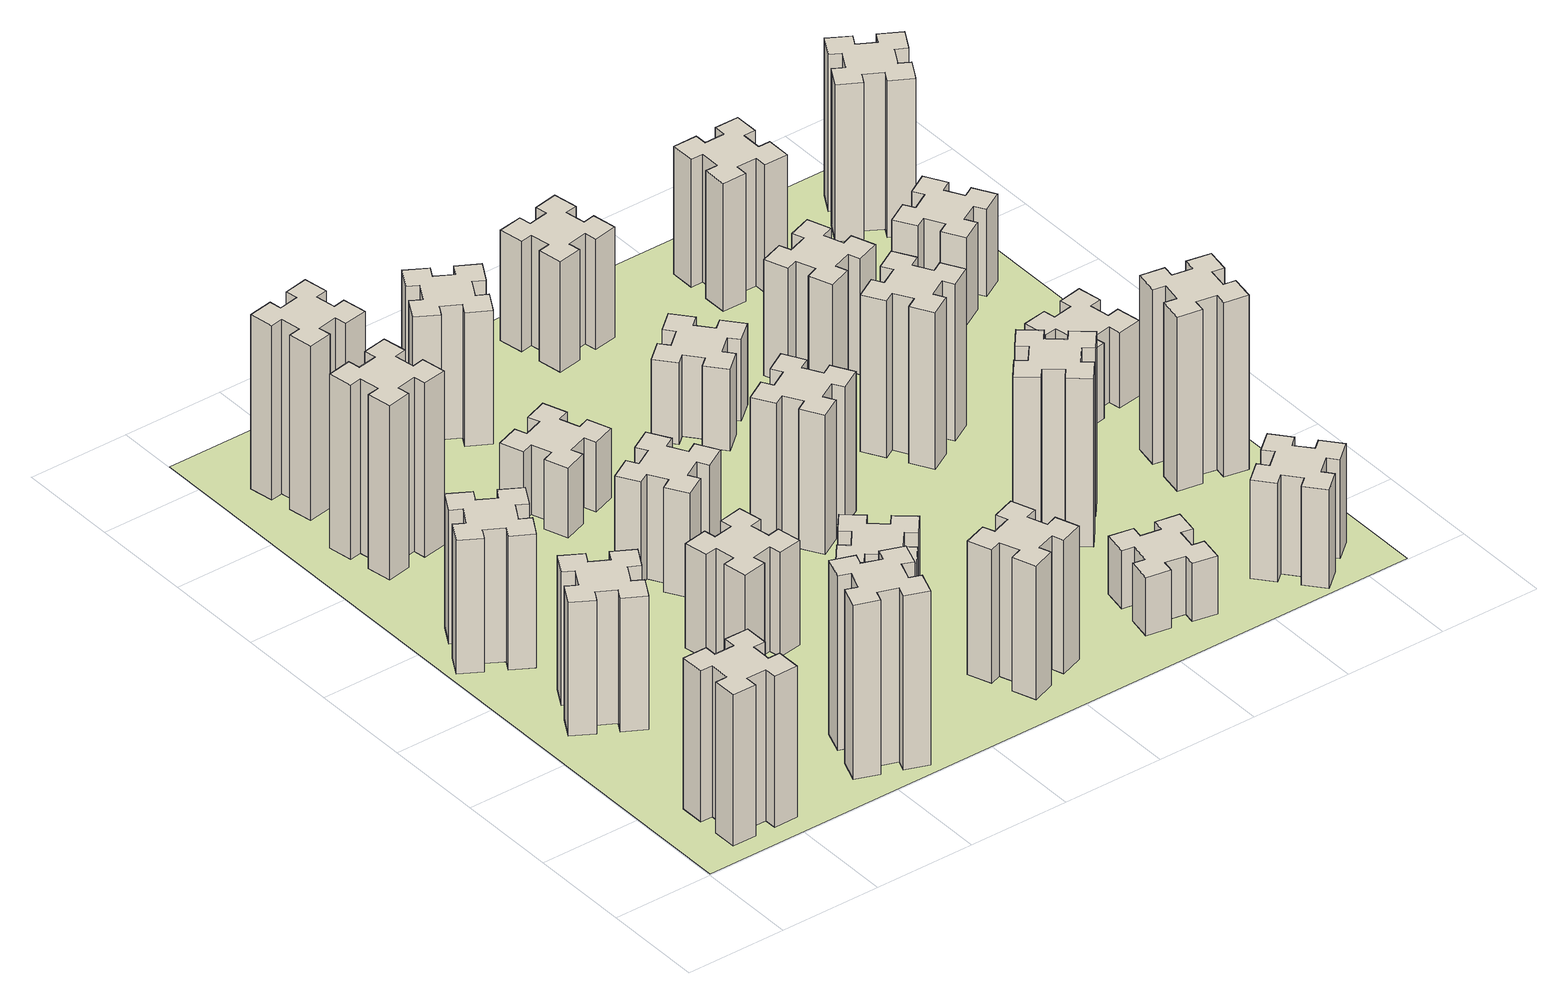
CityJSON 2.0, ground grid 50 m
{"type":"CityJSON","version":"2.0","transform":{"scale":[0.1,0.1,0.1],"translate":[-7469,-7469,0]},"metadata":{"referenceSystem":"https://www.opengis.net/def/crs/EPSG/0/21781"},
"CityObjects":{
"building1":{"type":"Building","attributes":{"class":"1000","function":"1000","usage":"1000","yearOfConstruction":2016,"roofType":"1000","measuredHeight":78,"storeysAboveGround":30,"storeysBelowGround":0},"geometry":[{"type":"Solid","lod":"1","boundaries":[[[[0,1,2,3,4,5,6,7,8,9,10,11,12,13,14,15,16,17,18,19]],[[17,16,20,21]],[[16,15,22,20]],[[15,14,23,22]],[[14,13,24,23]],[[13,12,25,24]],[[12,11,26,25]],[[11,10,27,26]],[[10,9,28,27]],[[9,8,29,28]],[[8,7,30,29]],[[7,6,31,30]],[[6,5,32,31]],[[5,4,33,32]],[[4,3,34,33]],[[3,2,35,34]],[[2,1,36,35]],[[1,0,37,36]],[[0,19,38,37]],[[19,18,39,38]],[[18,17,21,39]],[[24,25,26,27,28,29,30,31,32,33,34,35,36,37,38,39,21,20,22,23]]]]}]},
"building2":{"type":"Building","attributes":{"class":"1000","function":"1000","usage":"1000","yearOfConstruction":2016,"roofType":"1000","measuredHeight":69,"storeysAboveGround":30,"storeysBelowGround":0},"geometry":[{"type":"Solid","lod":"1","boundaries":[[[[40,41,42,43,44,45,46,47,48,49,50,51,52,53,54,55,56,57,58,59]],[[57,56,60,61]],[[56,55,62,60]],[[55,54,63,62]],[[54,53,64,63]],[[53,52,65,64]],[[52,51,66,65]],[[51,50,67,66]],[[50,49,68,67]],[[49,48,69,68]],[[48,47,70,69]],[[47,46,71,70]],[[46,45,72,71]],[[45,44,73,72]],[[44,43,74,73]],[[43,42,75,74]],[[42,41,76,75]],[[41,40,77,76]],[[40,59,78,77]],[[59,58,79,78]],[[58,57,61,79]],[[64,65,66,67,68,69,70,71,72,73,74,75,76,77,78,79,61,60,62,63]]]]}]},
"building3":{"type":"Building","attributes":{"class":"1000","function":"1000","usage":"1000","yearOfConstruction":2016,"roofType":"1000","measuredHeight":69,"storeysAboveGround":30,"storeysBelowGround":0},"geometry":[{"type":"Solid","lod":"1","boundaries":[[[[80,81,82,83,84,85,86,87,88,89,90,91,92,93,94,95,96,97,98,99]],[[97,96,100,101]],[[96,95,102,100]],[[95,94,103,102]],[[94,93,104,103]],[[93,92,105,104]],[[92,91,106,105]],[[91,90,107,106]],[[90,89,108,107]],[[89,88,109,108]],[[88,87,110,109]],[[87,86,111,110]],[[86,85,112,111]],[[85,84,113,112]],[[84,83,114,113]],[[83,82,115,114]],[[82,81,116,115]],[[81,80,117,116]],[[80,99,118,117]],[[99,98,119,118]],[[98,97,101,119]],[[104,105,106,107,108,109,110,111,112,113,114,115,116,117,118,119,101,100,102,103]]]]}]},
"building4":{"type":"Building","attributes":{"class":"1000","function":"1000","usage":"1000","yearOfConstruction":2016,"roofType":"1000","measuredHeight":90,"storeysAboveGround":30,"storeysBelowGround":0},"geometry":[{"type":"Solid","lod":"1","boundaries":[[[[120,121,122,123,124,125,126,127,128,129,130,131,132,133,134,135,136,137,138,139]],[[137,136,140,141]],[[136,135,142,140]],[[135,134,143,142]],[[134,133,144,143]],[[133,132,145,144]],[[132,131,146,145]],[[131,130,147,146]],[[130,129,148,147]],[[129,128,149,148]],[[128,127,150,149]],[[127,126,151,150]],[[126,125,152,151]],[[125,124,153,152]],[[124,123,154,153]],[[123,122,155,154]],[[122,121,156,155]],[[121,120,157,156]],[[120,139,158,157]],[[139,138,159,158]],[[138,137,141,159]],[[144,145,146,147,148,149,150,151,152,153,154,155,156,157,158,159,141,140,142,143]]]]}]},
"building5":{"type":"Building","attributes":{"class":"1000","function":"1000","usage":"1000","yearOfConstruction":2016,"roofType":"1000","measuredHeight":90,"storeysAboveGround":30,"storeysBelowGround":0},"geometry":[{"type":"Solid","lod":"1","boundaries":[[[[160,161,162,163,164,165,166,167,168,169,170,171,172,173,174,175,176,177,178,179]],[[177,176,180,181]],[[176,175,182,180]],[[175,174,183,182]],[[174,173,184,183]],[[173,172,185,184]],[[172,171,186,185]],[[171,170,187,186]],[[170,169,188,187]],[[169,168,189,188]],[[168,167,190,189]],[[167,166,191,190]],[[166,165,192,191]],[[165,164,193,192]],[[164,163,194,193]],[[163,162,195,194]],[[162,161,196,195]],[[161,160,197,196]],[[160,179,198,197]],[[179,178,199,198]],[[178,177,181,199]],[[184,185,186,187,188,189,190,191,192,193,194,195,196,197,198,199,181,180,182,183]]]]}]},
"building6":{"type":"Building","attributes":{"class":"1000","function":"1000","usage":"1000","yearOfConstruction":2016,"roofType":"1000","measuredHeight":90,"storeysAboveGround":30,"storeysBelowGround":0},"geometry":[{"type":"Solid","lod":"1","boundaries":[[[[200,201,202,203,204,205,206,207,208,209,210,211,212,213,214,215,216,217,218,219]],[[217,216,220,221]],[[216,215,222,220]],[[215,214,223,222]],[[214,213,224,223]],[[213,212,225,224]],[[212,211,226,225]],[[211,210,227,226]],[[210,209,228,227]],[[209,208,229,228]],[[208,207,230,229]],[[207,206,231,230]],[[206,205,232,231]],[[205,204,233,232]],[[204,203,234,233]],[[203,202,235,234]],[[202,201,236,235]],[[201,200,237,236]],[[200,219,238,237]],[[219,218,239,238]],[[218,217,221,239]],[[224,225,226,227,228,229,230,231,232,233,234,235,236,237,238,239,221,220,222,223]]]]}]},
"building7":{"type":"Building","attributes":{"class":"1000","function":"1000","usage":"1000","yearOfConstruction":2016,"roofType":"1000","measuredHeight":54,"storeysAboveGround":30,"storeysBelowGround":0},"geometry":[{"type":"Solid","lod":"1","boundaries":[[[[240,241,242,243,244,245,246,247,248,249,250,251,252,253,254,255,256,257,258,259]],[[257,256,260,261]],[[256,255,262,260]],[[255,254,263,262]],[[254,253,264,263]],[[253,252,265,264]],[[252,251,266,265]],[[251,250,267,266]],[[250,249,268,267]],[[249,248,269,268]],[[248,247,270,269]],[[247,246,271,270]],[[246,245,272,271]],[[245,244,273,272]],[[244,243,274,273]],[[243,242,275,274]],[[242,241,276,275]],[[241,240,277,276]],[[240,259,278,277]],[[259,258,279,278]],[[258,257,261,279]],[[264,265,266,267,268,269,270,271,272,273,274,275,276,277,278,279,261,260,262,263]]]]}]},
"building8":{"type":"Building","attributes":{"class":"1000","function":"1000","usage":"1000","yearOfConstruction":2016,"roofType":"1000","measuredHeight":54,"storeysAboveGround":30,"storeysBelowGround":0},"geometry":[{"type":"Solid","lod":"1","boundaries":[[[[280,281,282,283,284,285,286,287,288,289,290,291,292,293,294,295,296,297,298,299]],[[297,296,300,301]],[[296,295,302,300]],[[295,294,303,302]],[[294,293,304,303]],[[293,292,305,304]],[[292,291,306,305]],[[291,290,307,306]],[[290,289,308,307]],[[289,288,309,308]],[[288,287,310,309]],[[287,286,311,310]],[[286,285,312,311]],[[285,284,313,312]],[[284,283,314,313]],[[283,282,315,314]],[[282,281,316,315]],[[281,280,317,316]],[[280,299,318,317]],[[299,298,319,318]],[[298,297,301,319]],[[304,305,306,307,308,309,310,311,312,313,314,315,316,317,318,319,301,300,302,303]]]]}]},
"building9":{"type":"Building","attributes":{"class":"1000","function":"1000","usage":"1000","yearOfConstruction":2016,"roofType":"1000","measuredHeight":36,"storeysAboveGround":30,"storeysBelowGround":0},"geometry":[{"type":"Solid","lod":"1","boundaries":[[[[320,321,322,323,324,325,326,327,328,329,330,331,332,333,334,335,336,337,338,339]],[[337,336,340,341]],[[336,335,342,340]],[[335,334,343,342]],[[334,333,344,343]],[[333,332,345,344]],[[332,331,346,345]],[[331,330,347,346]],[[330,329,348,347]],[[329,328,349,348]],[[328,327,350,349]],[[327,326,351,350]],[[326,325,352,351]],[[325,324,353,352]],[[324,323,354,353]],[[323,322,355,354]],[[322,321,356,355]],[[321,320,357,356]],[[320,339,358,357]],[[339,338,359,358]],[[338,337,341,359]],[[344,345,346,347,348,349,350,351,352,353,354,355,356,357,358,359,341,340,342,343]]]]}]},
"building10":{"type":"Building","attributes":{"class":"1000","function":"1000","usage":"1000","yearOfConstruction":2016,"roofType":"1000","measuredHeight":69,"storeysAboveGround":30,"storeysBelowGround":0},"geometry":[{"type":"Solid","lod":"1","boundaries":[[[[360,361,362,363,364,365,366,367,368,369,370,371,372,373,374,375,376,377,378,379]],[[377,376,380,381]],[[376,375,382,380]],[[375,374,383,382]],[[374,373,384,383]],[[373,372,385,384]],[[372,371,386,385]],[[371,370,387,386]],[[370,369,388,387]],[[369,368,389,388]],[[368,367,390,389]],[[367,366,391,390]],[[366,365,392,391]],[[365,364,393,392]],[[364,363,394,393]],[[363,362,395,394]],[[362,361,396,395]],[[361,360,397,396]],[[360,379,398,397]],[[379,378,399,398]],[[378,377,381,399]],[[384,385,386,387,388,389,390,391,392,393,394,395,396,397,398,399,381,380,382,383]]]]}]},
"building11":{"type":"Building","attributes":{"class":"1000","function":"1000","usage":"1000","yearOfConstruction":2016,"roofType":"1000","measuredHeight":69,"storeysAboveGround":30,"storeysBelowGround":0},"geometry":[{"type":"Solid","lod":"1","boundaries":[[[[400,401,402,403,404,405,406,407,408,409,410,411,412,413,414,415,416,417,418,419]],[[417,416,420,421]],[[416,415,422,420]],[[415,414,423,422]],[[414,413,424,423]],[[413,412,425,424]],[[412,411,426,425]],[[411,410,427,426]],[[410,409,428,427]],[[409,408,429,428]],[[408,407,430,429]],[[407,406,431,430]],[[406,405,432,431]],[[405,404,433,432]],[[404,403,434,433]],[[403,402,435,434]],[[402,401,436,435]],[[401,400,437,436]],[[400,419,438,437]],[[419,418,439,438]],[[418,417,421,439]],[[424,425,426,427,428,429,430,431,432,433,434,435,436,437,438,439,421,420,422,423]]]]}]},
"building12":{"type":"Building","attributes":{"class":"1000","function":"1000","usage":"1000","yearOfConstruction":2016,"roofType":"1000","measuredHeight":33,"storeysAboveGround":30,"storeysBelowGround":0},"geometry":[{"type":"Solid","lod":"1","boundaries":[[[[440,441,442,443,444,445,446,447,448,449,450,451,452,453,454,455,456,457,458,459]],[[457,456,460,461]],[[456,455,462,460]],[[455,454,463,462]],[[454,453,464,463]],[[453,452,465,464]],[[452,451,466,465]],[[451,450,467,466]],[[450,449,468,467]],[[449,448,469,468]],[[448,447,470,469]],[[447,446,471,470]],[[446,445,472,471]],[[445,444,473,472]],[[444,443,474,473]],[[443,442,475,474]],[[442,441,476,475]],[[441,440,477,476]],[[440,459,478,477]],[[459,458,479,478]],[[458,457,461,479]],[[464,465,466,467,468,469,470,471,472,473,474,475,476,477,478,479,461,460,462,463]]]]}]},
"building13":{"type":"Building","attributes":{"class":"1000","function":"1000","usage":"1000","yearOfConstruction":2016,"roofType":"1000","measuredHeight":72,"storeysAboveGround":30,"storeysBelowGround":0},"geometry":[{"type":"Solid","lod":"1","boundaries":[[[[480,481,482,483,484,485,486,487,488,489,490,491,492,493,494,495,496,497,498,499]],[[497,496,500,501]],[[496,495,502,500]],[[495,494,503,502]],[[494,493,504,503]],[[493,492,505,504]],[[492,491,506,505]],[[491,490,507,506]],[[490,489,508,507]],[[489,488,509,508]],[[488,487,510,509]],[[487,486,511,510]],[[486,485,512,511]],[[485,484,513,512]],[[484,483,514,513]],[[483,482,515,514]],[[482,481,516,515]],[[481,480,517,516]],[[480,499,518,517]],[[499,498,519,518]],[[498,497,501,519]],[[504,505,506,507,508,509,510,511,512,513,514,515,516,517,518,519,501,500,502,503]]]]}]},
"building14":{"type":"Building","attributes":{"class":"1000","function":"1000","usage":"1000","yearOfConstruction":2016,"roofType":"1000","measuredHeight":42,"storeysAboveGround":30,"storeysBelowGround":0},"geometry":[{"type":"Solid","lod":"1","boundaries":[[[[520,521,522,523,524,525,526,527,528,529,530,531,532,533,534,535,536,537,538,539]],[[537,536,540,541]],[[536,535,542,540]],[[535,534,543,542]],[[534,533,544,543]],[[533,532,545,544]],[[532,531,546,545]],[[531,530,547,546]],[[530,529,548,547]],[[529,528,549,548]],[[528,527,550,549]],[[527,526,551,550]],[[526,525,552,551]],[[525,524,553,552]],[[524,523,554,553]],[[523,522,555,554]],[[522,521,556,555]],[[521,520,557,556]],[[520,539,558,557]],[[539,538,559,558]],[[538,537,541,559]],[[544,545,546,547,548,549,550,551,552,553,554,555,556,557,558,559,541,540,542,543]]]]}]},
"building15":{"type":"Building","attributes":{"class":"1000","function":"1000","usage":"1000","yearOfConstruction":2016,"roofType":"1000","measuredHeight":30,"storeysAboveGround":30,"storeysBelowGround":0},"geometry":[{"type":"Solid","lod":"1","boundaries":[[[[560,561,562,563,564,565,566,567,568,569,570,571,572,573,574,575,576,577,578,579]],[[577,576,580,581]],[[576,575,582,580]],[[575,574,583,582]],[[574,573,584,583]],[[573,572,585,584]],[[572,571,586,585]],[[571,570,587,586]],[[570,569,588,587]],[[569,568,589,588]],[[568,567,590,589]],[[567,566,591,590]],[[566,565,592,591]],[[565,564,593,592]],[[564,563,594,593]],[[563,562,595,594]],[[562,561,596,595]],[[561,560,597,596]],[[560,579,598,597]],[[579,578,599,598]],[[578,577,581,599]],[[584,585,586,587,588,589,590,591,592,593,594,595,596,597,598,599,581,580,582,583]]]]}]},
"building16":{"type":"Building","attributes":{"class":"1000","function":"1000","usage":"1000","yearOfConstruction":2016,"roofType":"1000","measuredHeight":57,"storeysAboveGround":30,"storeysBelowGround":0},"geometry":[{"type":"Solid","lod":"1","boundaries":[[[[600,601,602,603,604,605,606,607,608,609,610,611,612,613,614,615,616,617,618,619]],[[617,616,620,621]],[[616,615,622,620]],[[615,614,623,622]],[[614,613,624,623]],[[613,612,625,624]],[[612,611,626,625]],[[611,610,627,626]],[[610,609,628,627]],[[609,608,629,628]],[[608,607,630,629]],[[607,606,631,630]],[[606,605,632,631]],[[605,604,633,632]],[[604,603,634,633]],[[603,602,635,634]],[[602,601,636,635]],[[601,600,637,636]],[[600,619,638,637]],[[619,618,639,638]],[[618,617,621,639]],[[624,625,626,627,628,629,630,631,632,633,634,635,636,637,638,639,621,620,622,623]]]]}]},
"building17":{"type":"Building","attributes":{"class":"1000","function":"1000","usage":"1000","yearOfConstruction":2016,"roofType":"1000","measuredHeight":87,"storeysAboveGround":30,"storeysBelowGround":0},"geometry":[{"type":"Solid","lod":"1","boundaries":[[[[640,641,642,643,644,645,646,647,648,649,650,651,652,653,654,655,656,657,658,659]],[[657,656,660,661]],[[656,655,662,660]],[[655,654,663,662]],[[654,653,664,663]],[[653,652,665,664]],[[652,651,666,665]],[[651,650,667,666]],[[650,649,668,667]],[[649,648,669,668]],[[648,647,670,669]],[[647,646,671,670]],[[646,645,672,671]],[[645,644,673,672]],[[644,643,674,673]],[[643,642,675,674]],[[642,641,676,675]],[[641,640,677,676]],[[640,659,678,677]],[[659,658,679,678]],[[658,657,661,679]],[[664,665,666,667,668,669,670,671,672,673,674,675,676,677,678,679,661,660,662,663]]]]}]},
"building18":{"type":"Building","attributes":{"class":"1000","function":"1000","usage":"1000","yearOfConstruction":2016,"roofType":"1000","measuredHeight":81,"storeysAboveGround":30,"storeysBelowGround":0},"geometry":[{"type":"Solid","lod":"1","boundaries":[[[[680,681,682,683,684,685,686,687,688,689,690,691,692,693,694,695,696,697,698,699]],[[697,696,700,701]],[[696,695,702,700]],[[695,694,703,702]],[[694,693,704,703]],[[693,692,705,704]],[[692,691,706,705]],[[691,690,707,706]],[[690,689,708,707]],[[689,688,709,708]],[[688,687,710,709]],[[687,686,711,710]],[[686,685,712,711]],[[685,684,713,712]],[[684,683,714,713]],[[683,682,715,714]],[[682,681,716,715]],[[681,680,717,716]],[[680,699,718,717]],[[699,698,719,718]],[[698,697,701,719]],[[704,705,706,707,708,709,710,711,712,713,714,715,716,717,718,719,701,700,702,703]]]]}]},
"building19":{"type":"Building","attributes":{"class":"1000","function":"1000","usage":"1000","yearOfConstruction":2016,"roofType":"1000","measuredHeight":60,"storeysAboveGround":30,"storeysBelowGround":0},"geometry":[{"type":"Solid","lod":"1","boundaries":[[[[720,721,722,723,724,725,726,727,728,729,730,731,732,733,734,735,736,737,738,739]],[[737,736,740,741]],[[736,735,742,740]],[[735,734,743,742]],[[734,733,744,743]],[[733,732,745,744]],[[732,731,746,745]],[[731,730,747,746]],[[730,729,748,747]],[[729,728,749,748]],[[728,727,750,749]],[[727,726,751,750]],[[726,725,752,751]],[[725,724,753,752]],[[724,723,754,753]],[[723,722,755,754]],[[722,721,756,755]],[[721,720,757,756]],[[720,739,758,757]],[[739,738,759,758]],[[738,737,741,759]],[[744,745,746,747,748,749,750,751,752,753,754,755,756,757,758,759,741,740,742,743]]]]}]},
"building20":{"type":"Building","attributes":{"class":"1000","function":"1000","usage":"1000","yearOfConstruction":2016,"roofType":"1000","measuredHeight":51,"storeysAboveGround":30,"storeysBelowGround":0},"geometry":[{"type":"Solid","lod":"1","boundaries":[[[[760,761,762,763,764,765,766,767,768,769,770,771,772,773,774,775,776,777,778,779]],[[777,776,780,781]],[[776,775,782,780]],[[775,774,783,782]],[[774,773,784,783]],[[773,772,785,784]],[[772,771,786,785]],[[771,770,787,786]],[[770,769,788,787]],[[769,768,789,788]],[[768,767,790,789]],[[767,766,791,790]],[[766,765,792,791]],[[765,764,793,792]],[[764,763,794,793]],[[763,762,795,794]],[[762,761,796,795]],[[761,760,797,796]],[[760,779,798,797]],[[779,778,799,798]],[[778,777,781,799]],[[784,785,786,787,788,789,790,791,792,793,794,795,796,797,798,799,781,780,782,783]]]]}]},
"building21":{"type":"Building","attributes":{"class":"1000","function":"1000","usage":"1000","yearOfConstruction":2016,"roofType":"1000","measuredHeight":66,"storeysAboveGround":30,"storeysBelowGround":0},"geometry":[{"type":"Solid","lod":"1","boundaries":[[[[800,801,802,803,804,805,806,807,808,809,810,811,812,813,814,815,816,817,818,819]],[[817,816,820,821]],[[816,815,822,820]],[[815,814,823,822]],[[814,813,824,823]],[[813,812,825,824]],[[812,811,826,825]],[[811,810,827,826]],[[810,809,828,827]],[[809,808,829,828]],[[808,807,830,829]],[[807,806,831,830]],[[806,805,832,831]],[[805,804,833,832]],[[804,803,834,833]],[[803,802,835,834]],[[802,801,836,835]],[[801,800,837,836]],[[800,819,838,837]],[[819,818,839,838]],[[818,817,821,839]],[[824,825,826,827,828,829,830,831,832,833,834,835,836,837,838,839,821,820,822,823]]]]}]},
"building22":{"type":"Building","attributes":{"class":"1000","function":"1000","usage":"1000","yearOfConstruction":2016,"roofType":"1000","measuredHeight":90,"storeysAboveGround":30,"storeysBelowGround":0},"geometry":[{"type":"Solid","lod":"1","boundaries":[[[[840,841,842,843,844,845,846,847,848,849,850,851,852,853,854,855,856,857,858,859]],[[857,856,860,861]],[[856,855,862,860]],[[855,854,863,862]],[[854,853,864,863]],[[853,852,865,864]],[[852,851,866,865]],[[851,850,867,866]],[[850,849,868,867]],[[849,848,869,868]],[[848,847,870,869]],[[847,846,871,870]],[[846,845,872,871]],[[845,844,873,872]],[[844,843,874,873]],[[843,842,875,874]],[[842,841,876,875]],[[841,840,877,876]],[[840,859,878,877]],[[859,858,879,878]],[[858,857,861,879]],[[864,865,866,867,868,869,870,871,872,873,874,875,876,877,878,879,861,860,862,863]]]]}]},
"building23":{"type":"Building","attributes":{"class":"1000","function":"1000","usage":"1000","yearOfConstruction":2016,"roofType":"1000","measuredHeight":39,"storeysAboveGround":30,"storeysBelowGround":0},"geometry":[{"type":"Solid","lod":"1","boundaries":[[[[880,881,882,883,884,885,886,887,888,889,890,891,892,893,894,895,896,897,898,899]],[[897,896,900,901]],[[896,895,902,900]],[[895,894,903,902]],[[894,893,904,903]],[[893,892,905,904]],[[892,891,906,905]],[[891,890,907,906]],[[890,889,908,907]],[[889,888,909,908]],[[888,887,910,909]],[[887,886,911,910]],[[886,885,912,911]],[[885,884,913,912]],[[884,883,914,913]],[[883,882,915,914]],[[882,881,916,915]],[[881,880,917,916]],[[880,899,918,917]],[[899,898,919,918]],[[898,897,901,919]],[[904,905,906,907,908,909,910,911,912,913,914,915,916,917,918,919,901,900,902,903]]]]}]},
"building24":{"type":"Building","attributes":{"class":"1000","function":"1000","usage":"1000","yearOfConstruction":2016,"roofType":"1000","measuredHeight":45,"storeysAboveGround":30,"storeysBelowGround":0},"geometry":[{"type":"Solid","lod":"1","boundaries":[[[[920,921,922,923,924,925,926,927,928,929,930,931,932,933,934,935,936,937,938,939]],[[937,936,940,941]],[[936,935,942,940]],[[935,934,943,942]],[[934,933,944,943]],[[933,932,945,944]],[[932,931,946,945]],[[931,930,947,946]],[[930,929,948,947]],[[929,928,949,948]],[[928,927,950,949]],[[927,926,951,950]],[[926,925,952,951]],[[925,924,953,952]],[[924,923,954,953]],[[923,922,955,954]],[[922,921,956,955]],[[921,920,957,956]],[[920,939,958,957]],[[939,938,959,958]],[[938,937,941,959]],[[944,945,946,947,948,949,950,951,952,953,954,955,956,957,958,959,941,940,942,943]]]]}]},
"building25":{"type":"Building","attributes":{"class":"1000","function":"1000","usage":"1000","yearOfConstruction":2016,"roofType":"1000","measuredHeight":81,"storeysAboveGround":30,"storeysBelowGround":0},"geometry":[{"type":"Solid","lod":"1","boundaries":[[[[960,961,962,963,964,965,966,967,968,969,970,971,972,973,974,975,976,977,978,979]],[[977,976,980,981]],[[976,975,982,980]],[[975,974,983,982]],[[974,973,984,983]],[[973,972,985,984]],[[972,971,986,985]],[[971,970,987,986]],[[970,969,988,987]],[[969,968,989,988]],[[968,967,990,989]],[[967,966,991,990]],[[966,965,992,991]],[[965,964,993,992]],[[964,963,994,993]],[[963,962,995,994]],[[962,961,996,995]],[[961,960,997,996]],[[960,979,998,997]],[[979,978,999,998]],[[978,977,981,999]],[[984,985,986,987,988,989,990,991,992,993,994,995,996,997,998,999,981,980,982,983]]]]}]},
"landuse1":{"type":"LandUse","attributes":{"name":"plot1","function":"1010"},"geometry":[{"type":"MultiSurface","lod":"1","boundaries":[[[1000,1001,1002,1003]]]}]}
},
"vertices":[
[265,325,0],[265,225,0],[205,225,0],[205,105,0],[325,105,0],[325,165,0],[425,165,0],[425,105,0],[545,105,0],[545,225,0],[485,225,0],[485,325,0],[545,325,0],[545,445,0],[425,445,0],[425,385,0],[325,385,0],[325,445,0],[205,445,0],[205,325,0],[325,385,780],[325,445,780],[425,385,780],[425,445,780],[545,445,780],[545,325,780],[485,325,780],[485,225,780],[545,225,780],[545,105,780],[425,105,780],[425,165,780],[325,165,780],[325,105,780],[205,105,780],[205,225,780],[265,225,780],[265,325,780],[205,325,780],[205,445,780],
[305,1314,0],[255,1227,0],[203,1257,0],[143,1153,0],[247,1093,0],[277,1145,0],[364,1095,0],[334,1043,0],[438,983,0],[498,1087,0],[446,1117,0],[496,1204,0],[548,1174,0],[608,1278,0],[504,1338,0],[474,1286,0],[387,1336,0],[417,1388,0],[313,1448,0],[253,1344,0],[387,1336,690],[417,1388,690],[474,1286,690],[504,1338,690],[608,1278,690],[548,1174,690],[496,1204,690],[446,1117,690],[498,1087,690],[438,983,690],[334,1043,690],[364,1095,690],[277,1145,690],[247,1093,690],[143,1153,690],[203,1257,690],[255,1227,690],[305,1314,690],[253,1344,690],[313,1448,690],
[374,1926,0],[287,1976,0],[317,2028,0],[213,2088,0],[153,1984,0],[205,1954,0],[155,1867,0],[103,1897,0],[43,1793,0],[147,1733,0],[177,1785,0],[264,1735,0],[234,1683,0],[338,1623,0],[398,1727,0],[346,1757,0],[396,1844,0],[448,1814,0],[508,1918,0],[404,1978,0],[396,1844,690],[448,1814,690],[346,1757,690],[398,1727,690],[338,1623,690],[234,1683,690],[264,1735,690],[177,1785,690],[147,1733,690],[43,1793,690],[103,1897,690],[155,1867,690],[205,1954,690],[153,1984,690],[213,2088,690],[317,2028,690],[287,1976,690],[374,1926,690],[404,1978,690],[508,1918,690],
[405,2812,0],[307,2795,0],[297,2854,0],[178,2833,0],[199,2715,0],[258,2725,0],[276,2627,0],[217,2617,0],[237,2498,0],[356,2519,0],[345,2578,0],[444,2596,0],[454,2537,0],[572,2557,0],[551,2676,0],[492,2665,0],[475,2764,0],[534,2774,0],[513,2892,0],[395,2871,0],[475,2764,900],[534,2774,900],[492,2665,900],[551,2676,900],[572,2557,900],[454,2537,900],[444,2596,900],[345,2578,900],[356,2519,900],[237,2498,900],[217,2617,900],[276,2627,900],[258,2725,900],[199,2715,900],[178,2833,900],[297,2854,900],[307,2795,900],[405,2812,900],[395,2871,900],[513,2892,900],
[1029,360,0],[995,266,0],[939,287,0],[897,174,0],[1010,133,0],[1031,189,0],[1125,155,0],[1104,99,0],[1217,57,0],[1258,170,0],[1202,191,0],[1236,285,0],[1292,264,0],[1333,377,0],[1220,418,0],[1200,362,0],[1106,396,0],[1127,452,0],[1014,493,0],[973,380,0],[1106,396,900],[1127,452,900],[1200,362,900],[1220,418,900],[1333,377,900],[1292,264,900],[1236,285,900],[1202,191,900],[1258,170,900],[1217,57,900],[1104,99,900],[1125,155,900],[1031,189,900],[1010,133,900],[897,174,900],[939,287,900],[995,266,900],[1029,360,900],[973,380,900],[1014,493,900],
[492,3205,0],[475,3304,0],[534,3314,0],[513,3432,0],[395,3411,0],[405,3352,0],[307,3335,0],[297,3394,0],[178,3373,0],[199,3255,0],[258,3265,0],[276,3167,0],[217,3157,0],[237,3038,0],[356,3059,0],[345,3118,0],[444,3136,0],[454,3077,0],[572,3097,0],[551,3216,0],[444,3136,900],[454,3077,900],[345,3118,900],[356,3059,900],[237,3038,900],[217,3157,900],[276,3167,900],[258,3265,900],[199,3255,900],[178,3373,900],[297,3394,900],[307,3335,900],[405,3352,900],[395,3411,900],[513,3432,900],[534,3314,900],[475,3304,900],[492,3205,900],[551,3216,900],[572,3097,900],
[1232,1185,0],[1215,1284,0],[1274,1294,0],[1253,1412,0],[1135,1391,0],[1145,1332,0],[1047,1315,0],[1037,1374,0],[918,1353,0],[939,1235,0],[998,1245,0],[1016,1147,0],[957,1137,0],[977,1018,0],[1096,1039,0],[1085,1098,0],[1184,1116,0],[1194,1057,0],[1312,1077,0],[1291,1196,0],[1184,1116,540],[1194,1057,540],[1085,1098,540],[1096,1039,540],[977,1018,540],[957,1137,540],[1016,1147,540],[998,1245,540],[939,1235,540],[918,1353,540],[1037,1374,540],[1047,1315,540],[1145,1332,540],[1135,1391,540],[1253,1412,540],[1274,1294,540],[1215,1284,540],[1232,1185,540],[1291,1196,540],[1312,1077,540],
[1336,1867,0],[1286,1954,0],[1338,1984,0],[1278,2088,0],[1174,2028,0],[1204,1976,0],[1117,1926,0],[1087,1978,0],[983,1918,0],[1043,1814,0],[1095,1844,0],[1145,1757,0],[1093,1727,0],[1153,1623,0],[1257,1683,0],[1227,1735,0],[1314,1785,0],[1344,1733,0],[1448,1793,0],[1388,1897,0],[1314,1785,540],[1344,1733,540],[1227,1735,540],[1257,1683,540],[1153,1623,540],[1093,1727,540],[1145,1757,540],[1095,1844,540],[1043,1814,540],[983,1918,540],[1087,1978,540],[1117,1926,540],[1204,1976,540],[1174,2028,540],[1278,2088,540],[1338,1984,540],[1286,1954,540],[1336,1867,540],[1388,1897,540],[1448,1793,540],
[1125,2616,0],[1031,2582,0],[1010,2638,0],[897,2597,0],[939,2484,0],[995,2505,0],[1029,2411,0],[973,2390,0],[1014,2277,0],[1127,2319,0],[1106,2375,0],[1200,2409,0],[1220,2353,0],[1333,2394,0],[1292,2507,0],[1236,2486,0],[1202,2580,0],[1258,2600,0],[1217,2713,0],[1104,2672,0],[1202,2580,360],[1258,2600,360],[1236,2486,360],[1292,2507,360],[1333,2394,360],[1220,2353,360],[1200,2409,360],[1106,2375,360],[1127,2319,360],[1014,2277,360],[973,2390,360],[1029,2411,360],[995,2505,360],[939,2484,360],[897,2597,360],[1010,2638,360],[1031,2582,360],[1125,2616,360],[1104,2672,360],[1217,2713,360],
[1965,496,0],[1871,462,0],[1850,518,0],[1737,477,0],[1779,364,0],[1835,385,0],[1869,291,0],[1813,270,0],[1854,157,0],[1967,199,0],[1946,255,0],[2040,289,0],[2060,233,0],[2173,274,0],[2132,387,0],[2076,366,0],[2042,460,0],[2098,480,0],[2057,593,0],[1944,552,0],[2042,460,690],[2098,480,690],[2076,366,690],[2132,387,690],[2173,274,690],[2060,233,690],[2040,289,690],[1946,255,690],[1967,199,690],[1854,157,690],[1813,270,690],[1869,291,690],[1835,385,690],[1779,364,690],[1737,477,690],[1850,518,690],[1871,462,690],[1965,496,690],[1944,552,690],[2057,593,690],
[1186,3137,0],[1236,3224,0],[1288,3194,0],[1348,3298,0],[1244,3358,0],[1214,3306,0],[1127,3356,0],[1157,3408,0],[1053,3468,0],[993,3364,0],[1045,3334,0],[995,3247,0],[943,3277,0],[883,3173,0],[987,3113,0],[1017,3165,0],[1104,3115,0],[1074,3063,0],[1178,3003,0],[1238,3107,0],[1104,3115,690],[1074,3063,690],[1017,3165,690],[987,3113,690],[883,3173,690],[943,3277,690],[995,3247,690],[1045,3334,690],[993,3364,690],[1053,3468,690],[1157,3408,690],[1127,3356,690],[1214,3306,690],[1244,3358,690],[1348,3298,690],[1288,3194,690],[1236,3224,690],[1186,3137,690],[1238,3107,690],[1178,3003,690],
[1703,1224,0],[1639,1148,0],[1593,1186,0],[1516,1094,0],[1608,1017,0],[1646,1063,0],[1723,999,0],[1684,953,0],[1776,876,0],[1853,968,0],[1807,1006,0],[1872,1083,0],[1918,1044,0],[1995,1136,0],[1903,1213,0],[1864,1167,0],[1788,1232,0],[1826,1278,0],[1734,1355,0],[1657,1263,0],[1788,1232,330],[1826,1278,330],[1864,1167,330],[1903,1213,330],[1995,1136,330],[1918,1044,330],[1872,1083,330],[1807,1006,330],[1853,968,330],[1776,876,330],[1684,953,330],[1723,999,330],[1646,1063,330],[1608,1017,330],[1516,1094,330],[1593,1186,330],[1639,1148,330],[1703,1224,330],[1657,1263,330],[1734,1355,330],
[1976,1767,0],[1926,1854,0],[1978,1884,0],[1918,1988,0],[1814,1928,0],[1844,1876,0],[1757,1826,0],[1727,1878,0],[1623,1818,0],[1683,1714,0],[1735,1744,0],[1785,1657,0],[1733,1627,0],[1793,1523,0],[1897,1583,0],[1867,1635,0],[1954,1685,0],[1984,1633,0],[2088,1693,0],[2028,1797,0],[1954,1685,720],[1984,1633,720],[1867,1635,720],[1897,1583,720],[1793,1523,720],[1733,1627,720],[1785,1657,720],[1735,1744,720],[1683,1714,720],[1623,1818,720],[1727,1878,720],[1757,1826,720],[1844,1876,720],[1814,1928,720],[1918,1988,720],[1978,1884,720],[1926,1854,720],[1976,1767,720],[2028,1797,720],[2088,1693,720],
[1988,2479,0],[2064,2543,0],[2103,2497,0],[2195,2574,0],[2118,2666,0],[2072,2628,0],[2007,2704,0],[2053,2743,0],[1976,2835,0],[1884,2758,0],[1923,2712,0],[1846,2647,0],[1808,2693,0],[1716,2616,0],[1793,2524,0],[1839,2563,0],[1903,2486,0],[1857,2448,0],[1934,2356,0],[2026,2433,0],[1903,2486,420],[1857,2448,420],[1839,2563,420],[1793,2524,420],[1716,2616,420],[1808,2693,420],[1846,2647,420],[1923,2712,420],[1884,2758,420],[1976,2835,420],[2053,2743,420],[2007,2704,420],[2072,2628,420],[2118,2666,420],[2195,2574,420],[2103,2497,420],[2064,2543,420],[1988,2479,420],[2026,2433,420],[1934,2356,420],
[2596,444,0],[2578,345,0],[2519,356,0],[2498,237,0],[2617,217,0],[2627,276,0],[2725,258,0],[2715,199,0],[2833,178,0],[2854,297,0],[2795,307,0],[2812,405,0],[2871,395,0],[2892,513,0],[2774,534,0],[2764,475,0],[2665,492,0],[2676,551,0],[2557,572,0],[2537,454,0],[2665,492,300],[2676,551,300],[2764,475,300],[2774,534,300],[2892,513,300],[2871,395,300],[2812,405,300],[2795,307,300],[2854,297,300],[2833,178,300],[2715,199,300],[2725,258,300],[2627,276,300],[2617,217,300],[2498,237,300],[2519,356,300],[2578,345,300],[2596,444,300],[2537,454,300],[2557,572,300],
[1738,3465,0],[1756,3367,0],[1697,3357,0],[1717,3238,0],[1836,3259,0],[1825,3318,0],[1924,3336,0],[1934,3277,0],[2052,3297,0],[2031,3416,0],[1972,3405,0],[1955,3504,0],[2014,3514,0],[1993,3632,0],[1875,3611,0],[1885,3552,0],[1787,3535,0],[1777,3594,0],[1658,3573,0],[1679,3455,0],[1787,3535,570],[1777,3594,570],[1885,3552,570],[1875,3611,570],[1993,3632,570],[2014,3514,570],[1955,3504,570],[1972,3405,570],[2031,3416,570],[2052,3297,570],[1934,3277,570],[1924,3336,570],[1825,3318,570],[1836,3259,570],[1717,3238,570],[1697,3357,570],[1756,3367,570],[1738,3465,570],[1679,3455,570],[1658,3573,570],
[2804,1167,0],[2728,1232,0],[2766,1278,0],[2674,1355,0],[2597,1263,0],[2643,1224,0],[2579,1148,0],[2533,1186,0],[2456,1094,0],[2548,1017,0],[2586,1063,0],[2663,999,0],[2624,953,0],[2716,876,0],[2793,968,0],[2747,1006,0],[2812,1083,0],[2858,1044,0],[2935,1136,0],[2843,1213,0],[2812,1083,870],[2858,1044,870],[2747,1006,870],[2793,968,870],[2716,876,870],[2624,953,870],[2663,999,870],[2586,1063,870],[2548,1017,870],[2456,1094,870],[2533,1186,870],[2579,1148,870],[2643,1224,870],[2597,1263,870],[2674,1355,870],[2766,1278,870],[2728,1232,870],[2804,1167,870],[2843,1213,870],[2935,1136,870],
[2716,1967,0],[2666,2054,0],[2718,2084,0],[2658,2188,0],[2554,2128,0],[2584,2076,0],[2497,2026,0],[2467,2078,0],[2363,2018,0],[2423,1914,0],[2475,1944,0],[2525,1857,0],[2473,1827,0],[2533,1723,0],[2637,1783,0],[2607,1835,0],[2694,1885,0],[2724,1833,0],[2828,1893,0],[2768,1997,0],[2694,1885,810],[2724,1833,810],[2607,1835,810],[2637,1783,810],[2533,1723,810],[2473,1827,810],[2525,1857,810],[2475,1944,810],[2423,1914,810],[2363,2018,810],[2467,2078,810],[2497,2026,810],[2584,2076,810],[2554,2128,810],[2658,2188,810],[2718,2084,810],[2666,2054,810],[2716,1967,810],[2768,1997,810],[2828,1893,810],
[2586,2475,0],[2680,2509,0],[2700,2453,0],[2813,2494,0],[2772,2607,0],[2716,2586,0],[2682,2680,0],[2738,2700,0],[2697,2813,0],[2584,2772,0],[2605,2716,0],[2511,2682,0],[2490,2738,0],[2377,2697,0],[2419,2584,0],[2475,2605,0],[2509,2511,0],[2453,2490,0],[2494,2377,0],[2607,2419,0],[2509,2511,600],[2453,2490,600],[2475,2605,600],[2419,2584,600],[2377,2697,600],[2490,2738,600],[2511,2682,600],[2605,2716,600],[2584,2772,600],[2697,2813,600],[2738,2700,600],[2682,2680,600],[2716,2586,600],[2772,2607,600],[2813,2494,600],[2700,2453,600],[2680,2509,600],[2586,2475,600],[2607,2419,600],[2494,2377,600],
[3368,159,0],[3444,223,0],[3483,177,0],[3575,254,0],[3498,346,0],[3452,308,0],[3387,384,0],[3433,423,0],[3356,515,0],[3264,438,0],[3303,392,0],[3226,327,0],[3188,373,0],[3096,296,0],[3173,204,0],[3219,243,0],[3283,166,0],[3237,128,0],[3314,36,0],[3406,113,0],[3283,166,510],[3237,128,510],[3219,243,510],[3173,204,510],[3096,296,510],[3188,373,510],[3226,327,510],[3303,392,510],[3264,438,510],[3356,515,510],[3433,423,510],[3387,384,510],[3452,308,510],[3498,346,510],[3575,254,510],[3483,177,510],[3444,223,510],[3368,159,510],[3406,113,510],[3314,36,510],
[2805,3285,0],[2805,3385,0],[2865,3385,0],[2865,3505,0],[2745,3505,0],[2745,3445,0],[2645,3445,0],[2645,3505,0],[2525,3505,0],[2525,3385,0],[2585,3385,0],[2585,3285,0],[2525,3285,0],[2525,3165,0],[2645,3165,0],[2645,3225,0],[2745,3225,0],[2745,3165,0],[2865,3165,0],[2865,3285,0],[2745,3225,660],[2745,3165,660],[2645,3225,660],[2645,3165,660],[2525,3165,660],[2525,3285,660],[2585,3285,660],[2585,3385,660],[2525,3385,660],[2525,3505,660],[2645,3505,660],[2645,3445,660],[2745,3445,660],[2745,3505,660],[2865,3505,660],[2865,3385,660],[2805,3385,660],[2805,3285,660],[2865,3285,660],[2865,3165,660],
[3367,1016,0],[3465,998,0],[3455,939,0],[3573,918,0],[3594,1037,0],[3535,1047,0],[3552,1145,0],[3611,1135,0],[3632,1253,0],[3514,1274,0],[3504,1215,0],[3405,1232,0],[3416,1291,0],[3297,1312,0],[3277,1194,0],[3336,1184,0],[3318,1085,0],[3259,1096,0],[3238,977,0],[3357,957,0],[3318,1085,900],[3259,1096,900],[3336,1184,900],[3277,1194,900],[3297,1312,900],[3416,1291,900],[3405,1232,900],[3504,1215,900],[3514,1274,900],[3632,1253,900],[3611,1135,900],[3552,1145,900],[3535,1047,900],[3594,1037,900],[3573,918,900],[3455,939,900],[3465,998,900],[3367,1016,900],[3357,957,900],[3238,977,900],
[3365,1872,0],[3267,1855,0],[3257,1914,0],[3138,1893,0],[3159,1775,0],[3218,1785,0],[3236,1687,0],[3177,1677,0],[3197,1558,0],[3316,1579,0],[3305,1638,0],[3404,1656,0],[3414,1597,0],[3532,1617,0],[3511,1736,0],[3452,1725,0],[3435,1824,0],[3494,1834,0],[3473,1952,0],[3355,1931,0],[3435,1824,390],[3494,1834,390],[3452,1725,390],[3511,1736,390],[3532,1617,390],[3414,1597,390],[3404,1656,390],[3305,1638,390],[3316,1579,390],[3197,1558,390],[3177,1677,390],[3236,1687,390],[3218,1785,390],[3159,1775,390],[3138,1893,390],[3257,1914,390],[3267,1855,390],[3365,1872,390],[3355,1931,390],[3473,1952,390],
[3456,2707,0],[3406,2794,0],[3458,2824,0],[3398,2928,0],[3294,2868,0],[3324,2816,0],[3237,2766,0],[3207,2818,0],[3103,2758,0],[3163,2654,0],[3215,2684,0],[3265,2597,0],[3213,2567,0],[3273,2463,0],[3377,2523,0],[3347,2575,0],[3434,2625,0],[3464,2573,0],[3568,2633,0],[3508,2737,0],[3434,2625,450],[3464,2573,450],[3347,2575,450],[3377,2523,450],[3273,2463,450],[3213,2567,450],[3265,2597,450],[3215,2684,450],[3163,2654,450],[3103,2758,450],[3207,2818,450],[3237,2766,450],[3324,2816,450],[3294,2868,450],[3398,2928,450],[3458,2824,450],[3406,2794,450],[3456,2707,450],[3508,2737,450],[3568,2633,450],
[3337,3265,0],[3424,3215,0],[3394,3163,0],[3498,3103,0],[3558,3207,0],[3506,3237,0],[3556,3324,0],[3608,3294,0],[3668,3398,0],[3564,3458,0],[3534,3406,0],[3447,3456,0],[3477,3508,0],[3373,3568,0],[3313,3464,0],[3365,3434,0],[3315,3347,0],[3263,3377,0],[3203,3273,0],[3307,3213,0],[3315,3347,810],[3263,3377,810],[3365,3434,810],[3313,3464,810],[3373,3568,810],[3477,3508,810],[3447,3456,810],[3534,3406,810],[3564,3458,810],[3668,3398,810],[3608,3294,810],[3556,3324,810],[3506,3237,810],[3558,3207,810],[3498,3103,810],[3394,3163,810],[3424,3215,810],[3337,3265,810],[3307,3213,810],[3203,3273,810],
[5,3705,0],[3705,3705,0],[3705,5,0],[5,5,0]
]}
